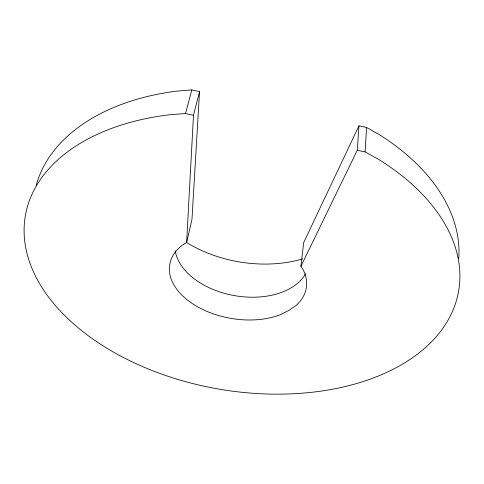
<?xml version="1.0" encoding="UTF-8"?>
<svg xmlns="http://www.w3.org/2000/svg" width="484" height="484" viewBox="0 0 484 484"><rect width="100%" height="100%" fill="white"/><g stroke="black" fill="none" stroke-linecap="round" stroke-linejoin="round"><path stroke-width="0.73" d="M458.747 258.571A214.854 138.89 9.9 0 0 378.815 134.34L366.569 127.467L358.946 125.834L303.656 242.666L300.939 266.273L303.335 270.078A69.272 42.683 9.9 0 1 296.081 305.446L288.627 310.54L280.696 314.582A69.272 42.683 9.9 0 1 190.472 302.294A69.272 42.683 9.9 0 1 182.553 244.977L186.624 242.502L193.491 115.252L199.553 91.585L191.815 89.921L177.259 91.077A214.854 138.89 9.9 0 0 36.185 185.324M199.553 91.585L191.973 219.319L186.624 242.502M193.491 115.252L185.541 113.552L170.61 114.635A219.881 137.68 9.9 0 0 53.137 302.887A219.881 137.68 9.9 0 0 384.108 373.563A219.881 137.68 9.9 0 0 377.695 158.855L365.105 151.928L366.569 127.467M300.939 266.273L357.277 150.258L358.946 125.834M185.541 113.552L191.815 89.921M357.277 150.258L365.105 151.928M302.669 258.928A108.797 75.298 10 0 1 186.691 242.563M305.531 273.787A67.736 43.118 9.9 0 1 234.389 295.609A67.736 43.118 9.9 0 1 175.232 250.785"/></g></svg>
